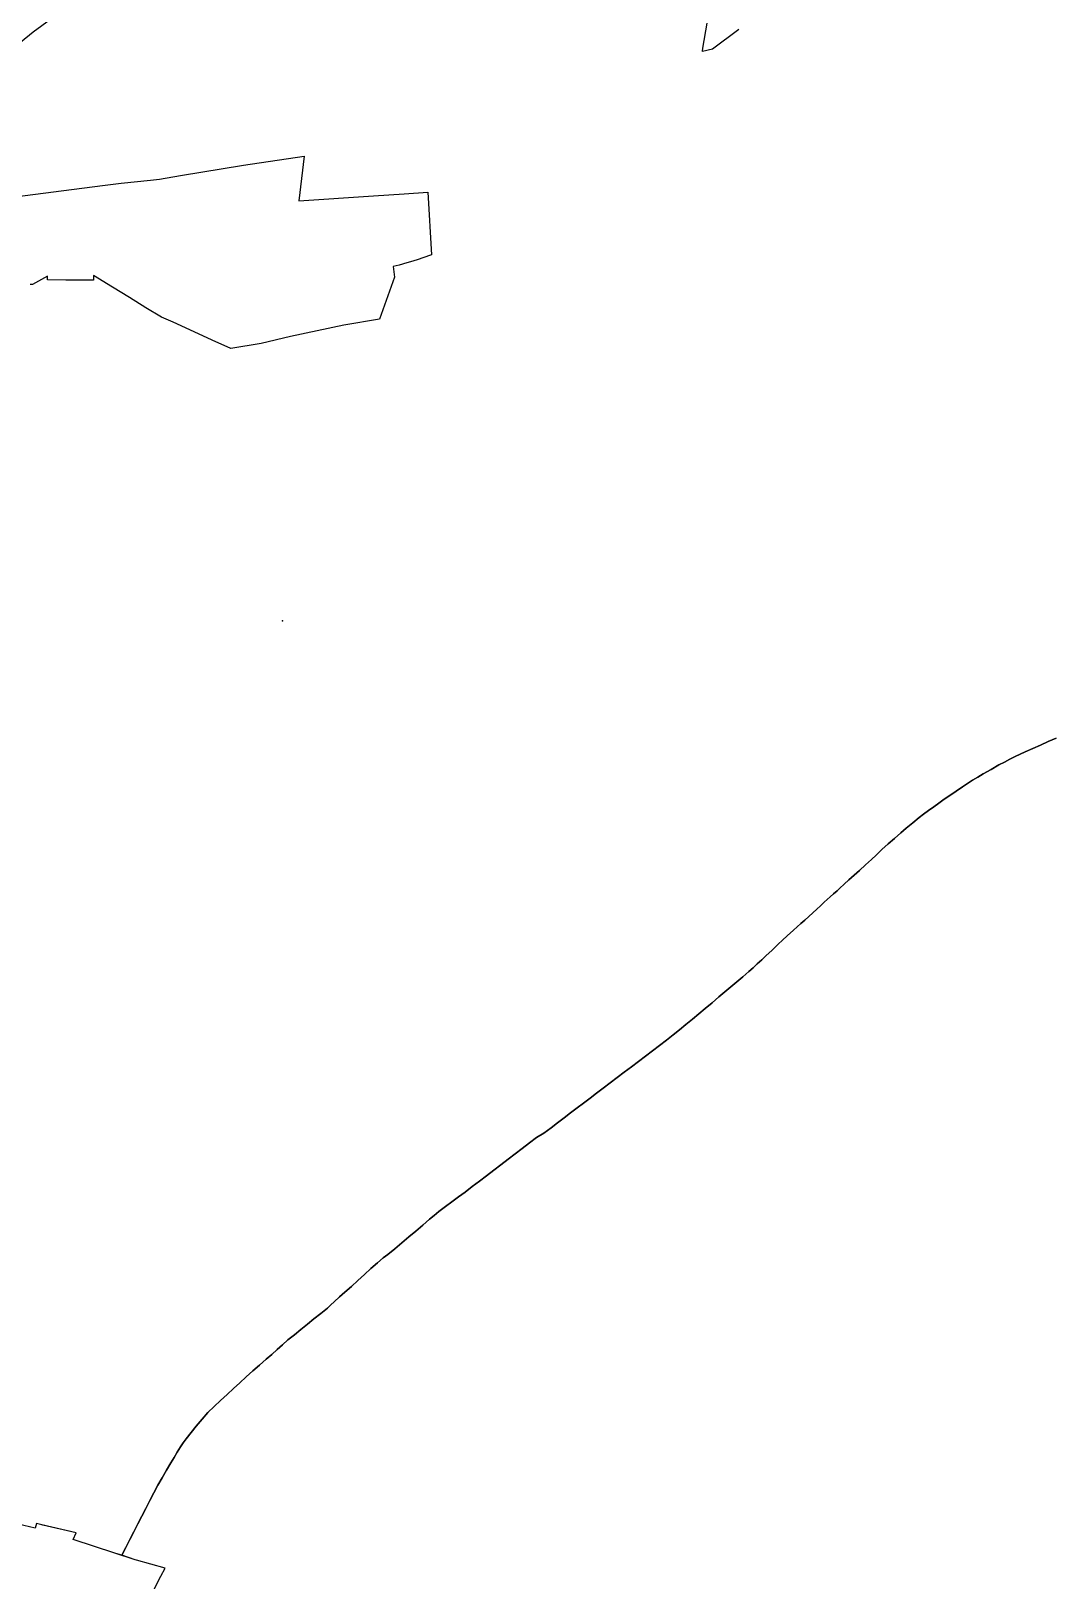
# Model space of a CAD drawing. Header units: inches. Extents: x 11258954 to 11313122, y 3645444 to 3695200.
# Drawn here: x 11269293 to 11274923, y 3650504 to 3659022 of the extents above; entities that cross this region are included whole.
import ezdxf

# ---------------------------------------------------------------- set-up
doc = ezdxf.new("R2010")
doc.units = ezdxf.units.IN
doc.header["$MEASUREMENT"] = 0
for name, color, linetype in [('CorporateLimit', 22, 'Continuous'), ('EnterpriseZone', 103, 'Continuous'), ('PollingPlace', 42, 'Continuous'), ('VotingPrecinct', 233, 'Continuous'), ('Ward', 133, 'Continuous')]:
    doc.layers.add(name, color=color, linetype=linetype)

msp = doc.modelspace()

# ---------------------------------------------------------------- linework, layer by layer
at = {"layer": 'CorporateLimit'}
msp.add_polyline3d([(11269899.4725, 3650313.7745, 0), (11270006.995, 3650526.2735, 0), (11270030.207, 3650569.404, 0), (11269872.929, 3650613.6025, 0), (11269866.2175, 3650615.809, 0), (11269754.1055, 3650652.664, 0), (11269525.8045, 3650727.7145, 0), (11269541.168, 3650763.8545, 0), (11269352.8635, 3650808.089, 0), (11269323.1165, 3650815.1775, 0), (11269316.6115, 3650789.6945, 0), (11269129.042, 3650832.894, 0)], dxfattribs=at)
at = {"layer": 'EnterpriseZone'}
for points in [[(11269495.344, 3659153.75, 0), (11269306.044, 3659015.055, 0), (11269236.154, 3658958.3515, 0)], [(11273184.9065, 3659030.25, 0), (11273040.6565, 3658921.375, 0), (11272984.094, 3658909.625, 0), (11272984.238, 3658910.444, 0), (11272987.219, 3658927.375, 0), (11273011.4065, 3659064.6875, 0)], [(11269205.2815, 3658109, 0), (11269416.7815, 3658136.9375, 0), (11269630.3125, 3658164.6875, 0), (11269700.5315, 3658173.5625, 0), (11269788.875, 3658184.6875, 0), (11269950.6155, 3658200.769, 0), (11270000, 3658206.5, 0), (11270115.125, 3658226.9375, 0), (11270461.6565, 3658283.3125, 0), (11270795.625, 3658332.8125, 0), (11270766.6565, 3658088, 0), (11271175.9065, 3658115.625, 0), (11271344.0625, 3658126.9375, 0), (11271474.1875, 3658135.6875, 0), (11271495.5315, 3657790.625, 0), (11271447.25, 3657774.6875, 0), (11271421.344, 3657765.6875, 0), (11271392.9375, 3657756.3125, 0), (11271359.0625, 3657746.0625, 0), (11271316.875, 3657734.4375, 0), (11271285.1875, 3657726.9375, 0), (11271291.8125, 3657667.1875, 0), (11271208.344, 3657437.8125, 0), (11271012.844, 3657404.1875, 0), (11270719.8425, 3657341.7035, 0), (11270558.143, 3657303.092, 0), (11270392.5295, 3657274.8745, 0), (11270289.326, 3657322.279, 0), (11270166.6305, 3657378.637, 0), (11270075.4155, 3657420.804, 0), (11270011.5415, 3657447.1345, 0), (11269925.4915, 3657499.978, 0), (11269835.268, 3657555.384, 0), (11269742.1985, 3657612.537, 0), (11269637.125, 3657677.0625, 0), (11269636.125, 3657651.0625, 0), (11269600.969, 3657651.3125, 0), (11269485, 3657652.25, 0), (11269383.969, 3657653.0625, 0), (11269383.1875, 3657673.625, 0), (11269302, 3657628.25, 0), (11269288.219, 3657626.9375, 0)]]:
    msp.add_polyline3d(points, dxfattribs=at)
at = {"layer": 'PollingPlace'}
msp.add_point((11270675.9185, 3655778.674), dxfattribs=at)
at = {"layer": 'VotingPrecinct'}
for points in [[(11274928.3745, 3655133.4705, 0), (11274885.8715, 3655114.4375, 0), (11274843.368, 3655095.405, 0), (11274800.8645, 3655076.3715, 0), (11274758.3615, 3655057.3385, 0), (11274731.3425, 3655044.741, 0), (11274704.3235, 3655032.1435, 0), (11274674.453, 3655016.9875, 0), (11274644.582, 3655001.831, 0), (11274614.711, 3654986.675, 0), (11274571.7085, 3654961.8035, 0), (11274528.706, 3654936.932, 0), (11274499.1855, 3654919.499, 0), (11274469.6655, 3654902.0655, 0), (11274441.772, 3654883.9345, 0), (11274413.8785, 3654865.804, 0), (11274379.0115, 3654842.0945, 0), (11274344.145, 3654818.385, 0), (11274314.16, 3654797.465, 0), (11274284.1745, 3654776.545, 0), (11274256.139, 3654755.9175, 0), (11274228.1035, 3654735.2895, 0), (11274200.068, 3654714.662, 0), (11274176.3035, 3654696.7315, 0), (11274140.556, 3654667.492, 0), (11274104.808, 3654638.2525, 0), (11274076.13, 3654612.7785, 0), (11274041.309, 3654582.1265, 0), (11274006.4875, 3654551.474, 0), (11273971.6665, 3654520.8215, 0), (11273939.1125, 3654490.1355, 0), (11273913.9255, 3654466.21, 0), (11273881.3025, 3654436.3615, 0), (11273848.679, 3654406.5125, 0), (11273819.332, 3654380.138, 0), (11273789.9845, 3654353.7635, 0), (11273764.5105, 3654330.9, 0), (11273739.034, 3654308.037, 0), (11273724.5985, 3654294.3205, 0), (11273705.759, 3654277.467, 0), (11273686.919, 3654260.6135, 0), (11273654.182, 3654230.899, 0), (11273633.7615, 3654212.263, 0), (11273613.3405, 3654193.6275, 0), (11273591.29, 3654172.88, 0), (11273569.24, 3654152.1325, 0), (11273547.3945, 3654132.718, 0), (11273525.549, 3654113.3035, 0), (11273504.9415, 3654095.213, 0), (11273484.334, 3654077.122, 0), (11273449.51, 3654046.183, 0), (11273425.2555, 3654023.0925, 0), (11273401.001, 3654000.001, 0), (11273367.1505, 3653968.313, 0), (11273333.2995, 3653936.625, 0), (11273311.0545, 3653915.022, 0), (11273286.12, 3653892.7, 0), (11273262.5605, 3653871.1, 0), (11273239.001, 3653849.5, 0), (11273206.201, 3653821.65, 0), (11273173.4005, 3653793.7995, 0), (11273140.601, 3653765.9495, 0), (11273107.8005, 3653738.0995, 0), (11273075.0005, 3653710.2495, 0), (11273037.501, 3653678.499, 0), (11273000.001, 3653646.749, 0), (11272964.567, 3653617.656, 0), (11272929.133, 3653588.5635, 0), (11272893.699, 3653559.471, 0), (11272858.2645, 3653530.378, 0), (11272822.8305, 3653501.285, 0), (11272787.396, 3653472.1925, 0), (11272748.6615, 3653442.9965, 0), (11272709.927, 3653413.801, 0), (11272671.1925, 3653384.6045, 0), (11272632.458, 3653355.409, 0), (11272593.724, 3653326.213, 0), (11272554.9895, 3653297.0175, 0), (11272516.255, 3653267.821, 0), (11272477.5205, 3653238.6255, 0), (11272438.786, 3653209.4295, 0), (11272402.9845, 3653182.042, 0), (11272367.1835, 3653154.6545, 0), (11272331.382, 3653127.267, 0), (11272295.5805, 3653099.879, 0), (11272259.779, 3653072.492, 0), (11272223.978, 3653045.104, 0), (11272188.1765, 3653017.7165, 0), (11272152.375, 3652990.329, 0), (11272113.123, 3652962.124, 0), (11272072.9935, 3652937.802, 0), (11272033.694, 3652907.747, 0), (11271994.395, 3652877.6915, 0), (11271955.0955, 3652847.6365, 0), (11271915.796, 3652817.5815, 0), (11271876.4965, 3652787.5265, 0), (11271837.1975, 3652757.471, 0), (11271797.898, 3652727.416, 0), (11271758.5985, 3652697.361, 0), (11271719.2995, 3652667.3055, 0), (11271680, 3652637.2505, 0), (11271643.7505, 3652610.7505, 0), (11271607.5005, 3652584.25, 0), (11271571.251, 3652557.7495, 0), (11271535.001, 3652531.2495, 0), (11271509.8745, 3652509.605, 0), (11271484.7475, 3652487.9605, 0), (11271446.617, 3652455.6215, 0), (11271408.4865, 3652423.283, 0), (11271370.3565, 3652390.944, 0), (11271332.226, 3652358.605, 0), (11271294.0955, 3652326.2665, 0), (11271255.965, 3652293.9275, 0), (11271229.5565, 3652275.2635, 0), (11271198.3005, 3652249.166, 0), (11271162.4405, 3652216.683, 0), (11271126.5805, 3652184.2, 0), (11271090.7205, 3652151.717, 0), (11271054.8605, 3652119.234, 0), (11271019, 3652086.751, 0), (11270989.4005, 3652060.719, 0), (11270959.8015, 3652034.687, 0), (11270941.4005, 3652017.344, 0), (11270922.9995, 3652000.001, 0), (11270885.907, 3651969.959, 0), (11270848.8145, 3651939.917, 0), (11270813.1105, 3651911, 0), (11270777.4075, 3651882.0835, 0), (11270741.7035, 3651853.1665, 0), (11270706, 3651824.2495, 0), (11270676.25, 3651797.9375, 0), (11270646.5, 3651771.625, 0), (11270616.75, 3651745.3125, 0), (11270587, 3651719, 0), (11270550.333, 3651686.5, 0), (11270513.6665, 3651654, 0), (11270476.9995, 3651621.5, 0), (11270442.0535, 3651589.2735, 0), (11270407.107, 3651557.0465, 0), (11270371.58, 3651524.285, 0), (11270336.0535, 3651491.524, 0), (11270300.527, 3651458.7625, 0), (11270265, 3651426.001, 0), (11270233.4995, 3651388.6255, 0), (11270201.9995, 3651351.2495, 0), (11270173.9995, 3651315.8745, 0), (11270145.9995, 3651280.4995, 0), (11270130.5, 3651258.5, 0), (11270115.001, 3651236.5005, 0), (11270097.334, 3651207.417, 0), (11270079.6675, 3651178.334, 0), (11270062.0005, 3651149.251, 0), (11270038.4675, 3651108.1185, 0), (11270014.935, 3651066.9865, 0), (11269991.4025, 3651025.854, 0), (11269967.8695, 3650984.7215, 0), (11269945.873, 3650941.6615, 0), (11269923.8765, 3650898.6015, 0), (11269901.8795, 3650855.541, 0), (11269879.8835, 3650812.481, 0), (11269857.8865, 3650769.4215, 0), (11269835.89, 3650726.3615, 0), (11269813.893, 3650683.301, 0), (11269791.8965, 3650640.241, 0), (11269754.1055, 3650652.664, 0), (11269525.8045, 3650727.7145, 0), (11269541.168, 3650763.8545, 0), (11269352.8635, 3650808.089, 0), (11269323.1165, 3650815.1775, 0), (11269316.6115, 3650789.6945, 0), (11269129.042, 3650832.894, 0)], [(11269899.4725, 3650313.7745, 0), (11270006.995, 3650526.2735, 0), (11270030.207, 3650569.404, 0), (11269872.929, 3650613.6025, 0), (11269866.2175, 3650615.809, 0), (11269791.8965, 3650640.241, 0), (11269813.893, 3650683.301, 0), (11269835.89, 3650726.3615, 0), (11269857.8865, 3650769.4215, 0), (11269879.8835, 3650812.481, 0), (11269901.8795, 3650855.541, 0), (11269923.8765, 3650898.6015, 0), (11269945.873, 3650941.6615, 0), (11269967.8695, 3650984.7215, 0), (11269991.4025, 3651025.854, 0), (11270014.935, 3651066.9865, 0), (11270038.4675, 3651108.1185, 0), (11270062.0005, 3651149.251, 0), (11270079.6675, 3651178.334, 0), (11270097.334, 3651207.417, 0), (11270115.001, 3651236.5005, 0), (11270130.5, 3651258.5, 0), (11270145.9995, 3651280.4995, 0), (11270173.9995, 3651315.8745, 0), (11270201.9995, 3651351.2495, 0), (11270233.4995, 3651388.6255, 0), (11270265, 3651426.001, 0), (11270300.527, 3651458.7625, 0), (11270336.0535, 3651491.524, 0), (11270371.58, 3651524.285, 0), (11270407.107, 3651557.0465, 0), (11270442.0535, 3651589.2735, 0), (11270476.9995, 3651621.5, 0), (11270513.6665, 3651654, 0), (11270550.333, 3651686.5, 0), (11270587, 3651719, 0), (11270616.75, 3651745.3125, 0), (11270646.5, 3651771.625, 0), (11270676.25, 3651797.9375, 0), (11270706, 3651824.2495, 0), (11270741.7035, 3651853.1665, 0), (11270777.4075, 3651882.0835, 0), (11270813.1105, 3651911, 0), (11270848.8145, 3651939.917, 0), (11270885.907, 3651969.959, 0), (11270922.9995, 3652000.001, 0), (11270941.4005, 3652017.344, 0), (11270959.8015, 3652034.687, 0), (11270989.4005, 3652060.719, 0), (11271019, 3652086.751, 0), (11271054.8605, 3652119.234, 0), (11271090.7205, 3652151.717, 0), (11271126.5805, 3652184.2, 0), (11271162.4405, 3652216.683, 0), (11271198.3005, 3652249.166, 0), (11271229.5565, 3652275.2635, 0), (11271255.965, 3652293.9275, 0), (11271294.0955, 3652326.2665, 0), (11271332.226, 3652358.605, 0), (11271370.3565, 3652390.944, 0), (11271408.4865, 3652423.283, 0), (11271446.617, 3652455.6215, 0), (11271484.7475, 3652487.9605, 0), (11271509.8745, 3652509.605, 0), (11271535.001, 3652531.2495, 0), (11271571.251, 3652557.7495, 0), (11271607.5005, 3652584.25, 0), (11271643.7505, 3652610.7505, 0), (11271680, 3652637.2505, 0), (11271719.2995, 3652667.3055, 0), (11271758.5985, 3652697.361, 0), (11271797.898, 3652727.416, 0), (11271837.1975, 3652757.471, 0), (11271876.4965, 3652787.5265, 0), (11271915.796, 3652817.5815, 0), (11271955.0955, 3652847.6365, 0), (11271994.395, 3652877.6915, 0), (11272033.694, 3652907.747, 0), (11272072.9935, 3652937.802, 0), (11272113.123, 3652962.124, 0), (11272152.375, 3652990.329, 0), (11272188.1765, 3653017.7165, 0), (11272223.978, 3653045.104, 0), (11272259.779, 3653072.492, 0), (11272295.5805, 3653099.879, 0), (11272331.382, 3653127.267, 0), (11272367.1835, 3653154.6545, 0), (11272402.9845, 3653182.042, 0), (11272438.786, 3653209.4295, 0), (11272477.5205, 3653238.6255, 0), (11272516.255, 3653267.821, 0), (11272554.9895, 3653297.0175, 0), (11272593.724, 3653326.213, 0), (11272632.458, 3653355.409, 0), (11272671.1925, 3653384.6045, 0), (11272709.927, 3653413.801, 0), (11272748.6615, 3653442.9965, 0), (11272787.396, 3653472.1925, 0), (11272822.8305, 3653501.285, 0), (11272858.2645, 3653530.378, 0), (11272893.699, 3653559.471, 0), (11272929.133, 3653588.5635, 0), (11272964.567, 3653617.656, 0), (11273000.001, 3653646.749, 0), (11273037.501, 3653678.499, 0), (11273075.0005, 3653710.2495, 0), (11273107.8005, 3653738.0995, 0), (11273140.601, 3653765.9495, 0), (11273173.4005, 3653793.7995, 0), (11273206.201, 3653821.65, 0), (11273239.001, 3653849.5, 0), (11273262.5605, 3653871.1, 0), (11273286.12, 3653892.7, 0), (11273311.0545, 3653915.022, 0), (11273333.2995, 3653936.625, 0), (11273367.1505, 3653968.313, 0), (11273401.001, 3654000.001, 0), (11273425.2555, 3654023.0925, 0), (11273449.51, 3654046.183, 0), (11273484.334, 3654077.122, 0), (11273504.9415, 3654095.213, 0), (11273525.549, 3654113.3035, 0), (11273547.3945, 3654132.718, 0), (11273569.24, 3654152.1325, 0), (11273591.29, 3654172.88, 0), (11273613.3405, 3654193.6275, 0), (11273633.7615, 3654212.263, 0), (11273654.182, 3654230.899, 0), (11273686.919, 3654260.6135, 0), (11273705.759, 3654277.467, 0), (11273724.5985, 3654294.3205, 0), (11273739.034, 3654308.037, 0), (11273764.5105, 3654330.9, 0), (11273789.9845, 3654353.7635, 0), (11273819.332, 3654380.138, 0), (11273848.679, 3654406.5125, 0), (11273881.3025, 3654436.3615, 0), (11273913.9255, 3654466.21, 0), (11273939.1125, 3654490.1355, 0), (11273971.6665, 3654520.8215, 0), (11274006.4875, 3654551.474, 0), (11274041.309, 3654582.1265, 0), (11274076.13, 3654612.7785, 0), (11274104.808, 3654638.2525, 0), (11274140.556, 3654667.492, 0), (11274176.3035, 3654696.7315, 0), (11274200.068, 3654714.662, 0), (11274228.1035, 3654735.2895, 0), (11274256.139, 3654755.9175, 0), (11274284.1745, 3654776.545, 0), (11274314.16, 3654797.465, 0), (11274344.145, 3654818.385, 0), (11274379.0115, 3654842.0945, 0), (11274413.8785, 3654865.804, 0), (11274441.772, 3654883.9345, 0), (11274469.6655, 3654902.0655, 0), (11274499.1855, 3654919.499, 0), (11274528.706, 3654936.932, 0), (11274571.7085, 3654961.8035, 0), (11274614.711, 3654986.675, 0), (11274644.582, 3655001.831, 0), (11274674.453, 3655016.9875, 0), (11274704.3235, 3655032.1435, 0), (11274731.3425, 3655044.741, 0), (11274758.3615, 3655057.3385, 0), (11274800.8645, 3655076.3715, 0), (11274843.368, 3655095.405, 0), (11274885.8715, 3655114.4375, 0), (11274928.3745, 3655133.4705, 0)]]:
    msp.add_polyline3d(points, dxfattribs=at)
at = {"layer": 'Ward'}
for points in [[(11274928.3745, 3655133.4705, 0), (11274885.8715, 3655114.4375, 0), (11274843.368, 3655095.405, 0), (11274800.8645, 3655076.3715, 0), (11274758.3615, 3655057.3385, 0), (11274731.3425, 3655044.741, 0), (11274704.3235, 3655032.1435, 0), (11274674.453, 3655016.9875, 0), (11274644.582, 3655001.831, 0), (11274614.711, 3654986.675, 0), (11274571.7085, 3654961.8035, 0), (11274528.706, 3654936.932, 0), (11274499.1855, 3654919.499, 0), (11274469.6655, 3654902.0655, 0), (11274441.772, 3654883.9345, 0), (11274413.8785, 3654865.804, 0), (11274379.0115, 3654842.0945, 0), (11274344.145, 3654818.385, 0), (11274314.16, 3654797.465, 0), (11274284.1745, 3654776.545, 0), (11274256.139, 3654755.9175, 0), (11274228.1035, 3654735.2895, 0), (11274200.068, 3654714.662, 0), (11274176.3035, 3654696.7315, 0), (11274140.556, 3654667.492, 0), (11274104.808, 3654638.2525, 0), (11274076.13, 3654612.7785, 0), (11274041.309, 3654582.1265, 0), (11274006.4875, 3654551.474, 0), (11273971.6665, 3654520.8215, 0), (11273939.1125, 3654490.1355, 0), (11273913.9255, 3654466.21, 0), (11273881.3025, 3654436.3615, 0), (11273848.679, 3654406.5125, 0), (11273819.332, 3654380.138, 0), (11273789.9845, 3654353.7635, 0), (11273764.5105, 3654330.9, 0), (11273739.034, 3654308.037, 0), (11273724.5985, 3654294.3205, 0), (11273705.759, 3654277.467, 0), (11273686.919, 3654260.6135, 0), (11273654.182, 3654230.899, 0), (11273633.7615, 3654212.263, 0), (11273613.3405, 3654193.6275, 0), (11273591.29, 3654172.88, 0), (11273569.24, 3654152.1325, 0), (11273547.3945, 3654132.718, 0), (11273525.549, 3654113.3035, 0), (11273504.9415, 3654095.213, 0), (11273484.334, 3654077.122, 0), (11273449.51, 3654046.183, 0), (11273425.2555, 3654023.0925, 0), (11273401.001, 3654000.001, 0), (11273367.1505, 3653968.313, 0), (11273333.2995, 3653936.625, 0), (11273311.0545, 3653915.022, 0), (11273286.12, 3653892.7, 0), (11273262.5605, 3653871.1, 0), (11273239.001, 3653849.5, 0), (11273206.201, 3653821.65, 0), (11273173.4005, 3653793.7995, 0), (11273140.601, 3653765.9495, 0), (11273107.8005, 3653738.0995, 0), (11273075.0005, 3653710.2495, 0), (11273037.501, 3653678.499, 0), (11273000.001, 3653646.749, 0), (11272964.567, 3653617.656, 0), (11272929.133, 3653588.5635, 0), (11272893.699, 3653559.471, 0), (11272858.2645, 3653530.378, 0), (11272822.8305, 3653501.285, 0), (11272787.396, 3653472.1925, 0), (11272748.6615, 3653442.9965, 0), (11272709.927, 3653413.801, 0), (11272671.1925, 3653384.6045, 0), (11272632.458, 3653355.409, 0), (11272593.724, 3653326.213, 0), (11272554.9895, 3653297.0175, 0), (11272516.255, 3653267.821, 0), (11272477.5205, 3653238.6255, 0), (11272438.786, 3653209.4295, 0), (11272402.9845, 3653182.042, 0), (11272367.1835, 3653154.6545, 0), (11272331.382, 3653127.267, 0), (11272295.5805, 3653099.879, 0), (11272259.779, 3653072.492, 0), (11272223.978, 3653045.104, 0), (11272188.1765, 3653017.7165, 0), (11272152.375, 3652990.329, 0), (11272113.123, 3652962.124, 0), (11272072.9935, 3652937.802, 0), (11272033.694, 3652907.747, 0), (11271994.395, 3652877.6915, 0), (11271955.0955, 3652847.6365, 0), (11271915.796, 3652817.5815, 0), (11271876.4965, 3652787.5265, 0), (11271837.1975, 3652757.471, 0), (11271797.898, 3652727.416, 0), (11271758.5985, 3652697.361, 0), (11271719.2995, 3652667.3055, 0), (11271680, 3652637.2505, 0), (11271643.7505, 3652610.7505, 0), (11271607.5005, 3652584.25, 0), (11271571.251, 3652557.7495, 0), (11271535.001, 3652531.2495, 0), (11271509.8745, 3652509.605, 0), (11271484.7475, 3652487.9605, 0), (11271446.617, 3652455.6215, 0), (11271408.4865, 3652423.283, 0), (11271370.3565, 3652390.944, 0), (11271332.226, 3652358.605, 0), (11271294.0955, 3652326.2665, 0), (11271255.965, 3652293.9275, 0), (11271229.5565, 3652275.2635, 0), (11271198.3005, 3652249.166, 0), (11271162.4405, 3652216.683, 0), (11271126.5805, 3652184.2, 0), (11271090.7205, 3652151.717, 0), (11271054.8605, 3652119.234, 0), (11271019, 3652086.751, 0), (11270989.4005, 3652060.719, 0), (11270959.8015, 3652034.687, 0), (11270941.4005, 3652017.344, 0), (11270922.9995, 3652000.001, 0), (11270885.907, 3651969.959, 0), (11270848.8145, 3651939.917, 0), (11270813.1105, 3651911, 0), (11270777.4075, 3651882.0835, 0), (11270741.7035, 3651853.1665, 0), (11270706, 3651824.2495, 0), (11270676.25, 3651797.9375, 0), (11270646.5, 3651771.625, 0), (11270616.75, 3651745.3125, 0), (11270587, 3651719, 0), (11270550.333, 3651686.5, 0), (11270513.6665, 3651654, 0), (11270476.9995, 3651621.5, 0), (11270442.0535, 3651589.2735, 0), (11270407.107, 3651557.0465, 0), (11270371.58, 3651524.285, 0), (11270336.0535, 3651491.524, 0), (11270300.527, 3651458.7625, 0), (11270265, 3651426.001, 0), (11270233.4995, 3651388.6255, 0), (11270201.9995, 3651351.2495, 0), (11270173.9995, 3651315.8745, 0), (11270145.9995, 3651280.4995, 0), (11270130.5, 3651258.5, 0), (11270115.001, 3651236.5005, 0), (11270097.334, 3651207.417, 0), (11270079.6675, 3651178.334, 0), (11270062.0005, 3651149.251, 0), (11270038.4675, 3651108.1185, 0), (11270014.935, 3651066.9865, 0), (11269991.4025, 3651025.854, 0), (11269967.8695, 3650984.7215, 0), (11269945.873, 3650941.6615, 0), (11269923.8765, 3650898.6015, 0), (11269901.8795, 3650855.541, 0), (11269879.8835, 3650812.481, 0), (11269857.8865, 3650769.4215, 0), (11269835.89, 3650726.3615, 0), (11269813.893, 3650683.301, 0), (11269791.8965, 3650640.241, 0), (11269754.1055, 3650652.664, 0), (11269525.8045, 3650727.7145, 0), (11269541.168, 3650763.8545, 0), (11269358.4945, 3650806.766, 0), (11269352.8635, 3650808.089, 0), (11269323.1165, 3650815.1775, 0), (11269316.6115, 3650789.6945, 0), (11269129.042, 3650832.894, 0)], [(11269899.4725, 3650313.7745, 0), (11270006.995, 3650526.2735, 0), (11270030.207, 3650569.404, 0), (11269872.929, 3650613.6025, 0), (11269866.2175, 3650615.809, 0), (11269791.8965, 3650640.241, 0), (11269813.893, 3650683.301, 0), (11269835.89, 3650726.3615, 0), (11269857.8865, 3650769.4215, 0), (11269879.8835, 3650812.481, 0), (11269901.8795, 3650855.541, 0), (11269923.8765, 3650898.6015, 0), (11269945.873, 3650941.6615, 0), (11269967.8695, 3650984.7215, 0), (11269991.4025, 3651025.854, 0), (11270014.935, 3651066.9865, 0), (11270038.4675, 3651108.1185, 0), (11270062.0005, 3651149.251, 0), (11270079.6675, 3651178.334, 0), (11270097.334, 3651207.417, 0), (11270115.001, 3651236.5005, 0), (11270130.5, 3651258.5, 0), (11270145.9995, 3651280.4995, 0), (11270173.9995, 3651315.8745, 0), (11270201.9995, 3651351.2495, 0), (11270233.4995, 3651388.6255, 0), (11270265, 3651426.001, 0), (11270300.527, 3651458.7625, 0), (11270336.0535, 3651491.524, 0), (11270371.58, 3651524.285, 0), (11270407.107, 3651557.0465, 0), (11270442.0535, 3651589.2735, 0), (11270476.9995, 3651621.5, 0), (11270513.6665, 3651654, 0), (11270550.333, 3651686.5, 0), (11270587, 3651719, 0), (11270616.75, 3651745.3125, 0), (11270646.5, 3651771.625, 0), (11270676.25, 3651797.9375, 0), (11270706, 3651824.2495, 0), (11270741.7035, 3651853.1665, 0), (11270777.4075, 3651882.0835, 0), (11270813.1105, 3651911, 0), (11270848.8145, 3651939.917, 0), (11270885.907, 3651969.959, 0), (11270922.9995, 3652000.001, 0), (11270941.4005, 3652017.344, 0), (11270959.8015, 3652034.687, 0), (11270989.4005, 3652060.719, 0), (11271019, 3652086.751, 0), (11271054.8605, 3652119.234, 0), (11271090.7205, 3652151.717, 0), (11271126.5805, 3652184.2, 0), (11271162.4405, 3652216.683, 0), (11271198.3005, 3652249.166, 0), (11271229.5565, 3652275.2635, 0), (11271255.965, 3652293.9275, 0), (11271294.0955, 3652326.2665, 0), (11271332.226, 3652358.605, 0), (11271370.3565, 3652390.944, 0), (11271408.4865, 3652423.283, 0), (11271446.617, 3652455.6215, 0), (11271484.7475, 3652487.9605, 0), (11271509.8745, 3652509.605, 0), (11271535.001, 3652531.2495, 0), (11271571.251, 3652557.7495, 0), (11271607.5005, 3652584.25, 0), (11271643.7505, 3652610.7505, 0), (11271680, 3652637.2505, 0), (11271719.2995, 3652667.3055, 0), (11271758.5985, 3652697.361, 0), (11271797.898, 3652727.416, 0), (11271837.1975, 3652757.471, 0), (11271876.4965, 3652787.5265, 0), (11271915.796, 3652817.5815, 0), (11271955.0955, 3652847.6365, 0), (11271994.395, 3652877.6915, 0), (11272033.694, 3652907.747, 0), (11272072.9935, 3652937.802, 0), (11272113.123, 3652962.124, 0), (11272152.375, 3652990.329, 0), (11272188.1765, 3653017.7165, 0), (11272223.978, 3653045.104, 0), (11272259.779, 3653072.492, 0), (11272295.5805, 3653099.879, 0), (11272331.382, 3653127.267, 0), (11272367.1835, 3653154.6545, 0), (11272402.9845, 3653182.042, 0), (11272438.786, 3653209.4295, 0), (11272477.5205, 3653238.6255, 0), (11272516.255, 3653267.821, 0), (11272554.9895, 3653297.0175, 0), (11272593.724, 3653326.213, 0), (11272632.458, 3653355.409, 0), (11272671.1925, 3653384.6045, 0), (11272709.927, 3653413.801, 0), (11272748.6615, 3653442.9965, 0), (11272787.396, 3653472.1925, 0), (11272822.8305, 3653501.285, 0), (11272858.2645, 3653530.378, 0), (11272893.699, 3653559.471, 0), (11272929.133, 3653588.5635, 0), (11272964.567, 3653617.656, 0), (11273000.001, 3653646.749, 0), (11273037.501, 3653678.499, 0), (11273075.0005, 3653710.2495, 0), (11273107.8005, 3653738.0995, 0), (11273140.601, 3653765.9495, 0), (11273173.4005, 3653793.7995, 0), (11273206.201, 3653821.65, 0), (11273239.001, 3653849.5, 0), (11273262.5605, 3653871.1, 0), (11273286.12, 3653892.7, 0), (11273311.0545, 3653915.022, 0), (11273333.2995, 3653936.625, 0), (11273367.1505, 3653968.313, 0), (11273401.001, 3654000.001, 0), (11273425.2555, 3654023.0925, 0), (11273449.51, 3654046.183, 0), (11273484.334, 3654077.122, 0), (11273504.9415, 3654095.213, 0), (11273525.549, 3654113.3035, 0), (11273547.3945, 3654132.718, 0), (11273569.24, 3654152.1325, 0), (11273591.29, 3654172.88, 0), (11273613.3405, 3654193.6275, 0), (11273633.7615, 3654212.263, 0), (11273654.182, 3654230.899, 0), (11273686.919, 3654260.6135, 0), (11273705.759, 3654277.467, 0), (11273724.5985, 3654294.3205, 0), (11273739.034, 3654308.037, 0), (11273764.5105, 3654330.9, 0), (11273789.9845, 3654353.7635, 0), (11273819.332, 3654380.138, 0), (11273848.679, 3654406.5125, 0), (11273881.3025, 3654436.3615, 0), (11273913.9255, 3654466.21, 0), (11273939.1125, 3654490.1355, 0), (11273971.6665, 3654520.8215, 0), (11274006.4875, 3654551.474, 0), (11274041.309, 3654582.1265, 0), (11274076.13, 3654612.7785, 0), (11274104.808, 3654638.2525, 0), (11274140.556, 3654667.492, 0), (11274176.3035, 3654696.7315, 0), (11274200.068, 3654714.662, 0), (11274228.1035, 3654735.2895, 0), (11274256.139, 3654755.9175, 0), (11274284.1745, 3654776.545, 0), (11274314.16, 3654797.465, 0), (11274344.145, 3654818.385, 0), (11274379.0115, 3654842.0945, 0), (11274413.8785, 3654865.804, 0), (11274441.772, 3654883.9345, 0), (11274469.6655, 3654902.0655, 0), (11274499.1855, 3654919.499, 0), (11274528.706, 3654936.932, 0), (11274571.7085, 3654961.8035, 0), (11274614.711, 3654986.675, 0), (11274644.582, 3655001.831, 0), (11274674.453, 3655016.9875, 0), (11274704.3235, 3655032.1435, 0), (11274731.3425, 3655044.741, 0), (11274758.3615, 3655057.3385, 0), (11274800.8645, 3655076.3715, 0), (11274843.368, 3655095.405, 0), (11274885.8715, 3655114.4375, 0), (11274928.3745, 3655133.4705, 0)]]:
    msp.add_polyline3d(points, dxfattribs=at)

doc.saveas('drawing.dxf')
